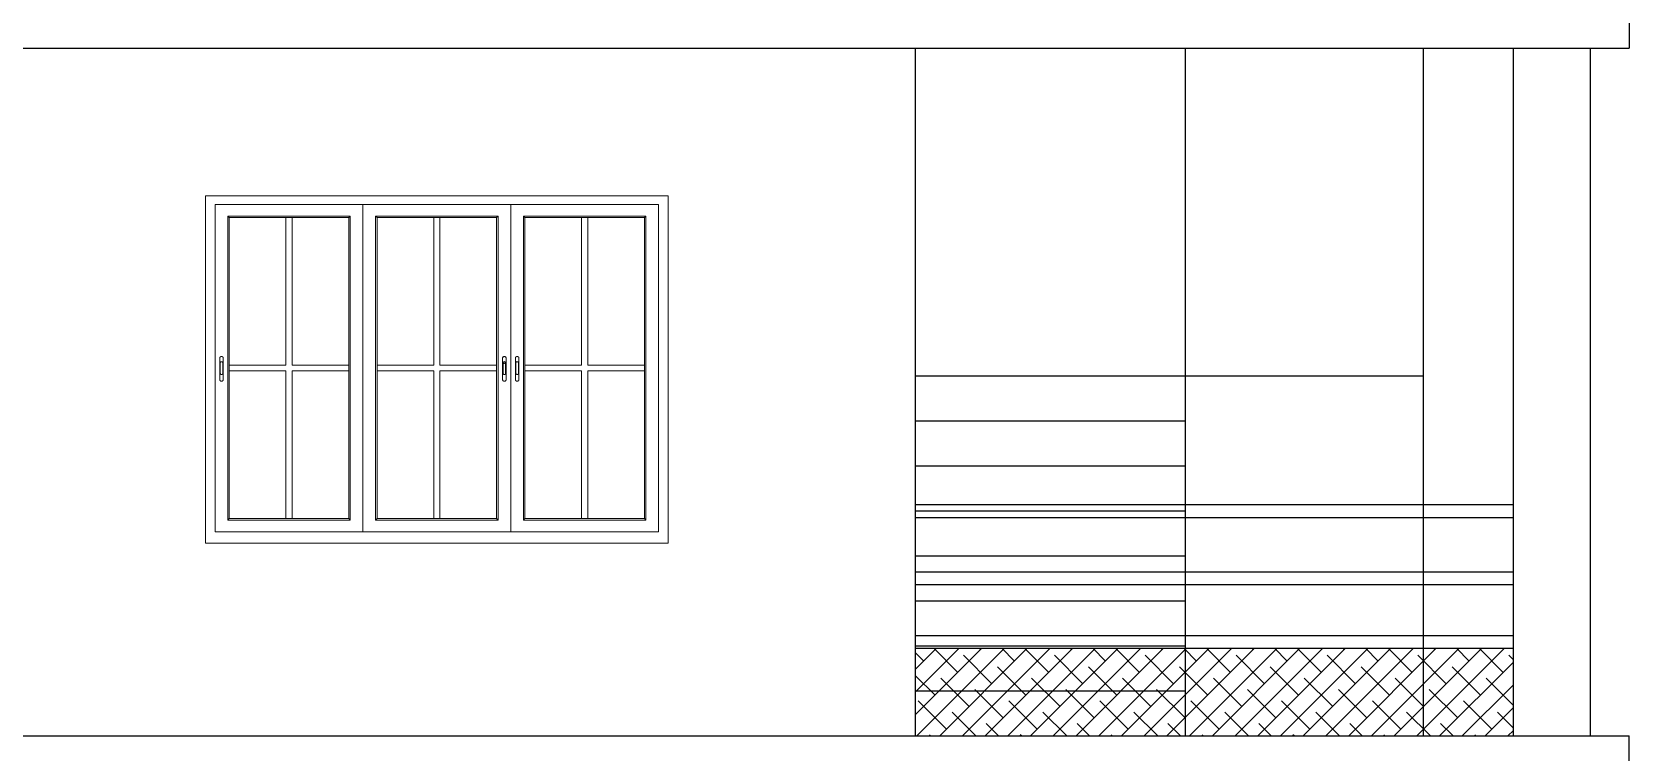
# Model space of a CAD drawing. Header units: inches. Extents: x -10117506 to -5032697, y -6529230 to -3254494.
# Drawn here: x -5046328.9 to -5046080.4, y -3258598.5 to -3258486.5 of the extents above; entities that cross this region are included whole.
import ezdxf

# ---------------------------------------------------------------- set-up
doc = ezdxf.new("R2010")
doc.units = ezdxf.units.IN
doc.header["$LTSCALE"] = 2
doc.header["$MEASUREMENT"] = 0
doc.layers.get('0').update_dxf_attribs({"linetype": 'CONTINUOUS'})
doc.layers.add('window', color=4, linetype='CONTINUOUS', lineweight=13)

msp = doc.modelspace()

# ---------------------------------------------------------------- hatches: boundary and pattern name
at = {"ltscale": 0.5}
h = msp.add_hatch(dxfattribs=at)
h.set_pattern_fill('ANSI38', color=256, scale=20, style=0)
h.set_pattern_definition([(45, (12237.8225, 5963.2494), (-1.767766953, 1.767766953), []), (135, (12237.8225, 5963.2494), (-5.3033008589, 1.767766953), [6.25, -3.75])])
h.paths.add_polyline_path([(-5046098.44, -3258596.01), (-5046098.44, -3258582.38), (-5046112.44, -3258582.38), (-5046112.44, -3258596.01)])
h.paths.add_polyline_path([(-5046112.44, -3258596.01), (-5046112.44, -3258582.38), (-5046149.44, -3258582.38), (-5046149.44, -3258596.01)])
h.paths.add_polyline_path([(-5046149.44, -3258589.01), (-5046149.44, -3258582.38), (-5046191.44, -3258582.38), (-5046191.44, -3258589.01)])
h.paths.add_polyline_path([(-5046149.44, -3258596.01), (-5046149.44, -3258589.01), (-5046191.44, -3258589.01), (-5046191.44, -3258596.01)])

# ---------------------------------------------------------------- linework, layer by layer
for p, q in [((-5046080.44, -3258484.01), (-5046080.44, -3258489.01)), ((-5046537.34, -3258489.01), (-5046093.44, -3258489.01)), ((-5046191.44, -3258596.01), (-5046191.44, -3258489.01)), ((-5046149.44, -3258596.01), (-5046149.44, -3258489.01)), ((-5046112.44, -3258596.01), (-5046112.44, -3258489.01)), ((-5046098.44, -3258596.01), (-5046098.44, -3258489.01)), ((-5046093.44, -3258489.01), (-5046080.44, -3258489.01)), ((-5046086.44, -3258596.01), (-5046086.44, -3258489.01)), ((-5046086.44, -3258596.01), (-5046086.44, -3258489.01)), ((-5046191.44, -3258540.01), (-5046149.44, -3258540.01)), ((-5046149.44, -3258540.01), (-5046112.44, -3258540.01)), ((-5046191.44, -3258547.01), (-5046149.44, -3258547.01)), ((-5046191.44, -3258554.01), (-5046149.44, -3258554.01)), ((-5046191.44, -3258560.01), (-5046098.44, -3258560.01)), ((-5046191.44, -3258560.01), (-5046098.44, -3258560.01)), ((-5046098.44, -3258596.01), (-5046098.44, -3258560.01)), ((-5046191.44, -3258561.01), (-5046149.44, -3258561.01)), ((-5046191.44, -3258562.01), (-5046098.44, -3258562.01)), ((-5046191.44, -3258568.01), (-5046149.44, -3258568.01)), ((-5046191.44, -3258570.47), (-5046098.44, -3258570.47)), ((-5046191.44, -3258572.47), (-5046098.44, -3258572.47)), ((-5046191.44, -3258575.01), (-5046149.44, -3258575.01)), ((-5046191.44, -3258580.38), (-5046098.44, -3258580.38)), ((-5046191.44, -3258582.01), (-5046149.44, -3258582.01)), ((-5046191.44, -3258582.38), (-5046098.44, -3258582.38)), ((-5046191.44, -3258589.01), (-5046149.44, -3258589.01)), ((-5046537.34, -3258596.01), (-5046093.44, -3258596.01)), ((-5046093.44, -3258596.01), (-5046080.44, -3258596.01)), ((-5046080.44, -3258601.01), (-5046080.44, -3258596.01))]:
    msp.add_line(p, q, dxfattribs=at)
at = {"layer": 'window'}
for p, q in [((-5046301.94, -3258566.01), (-5046301.94, -3258512.01)), ((-5046229.94, -3258512.01), (-5046301.94, -3258512.01)), ((-5046300.44, -3258564.24), (-5046300.44, -3258513.35)), ((-5046231.44, -3258513.35), (-5046300.44, -3258513.35)), ((-5046277.44, -3258513.35), (-5046277.44, -3258564.24)), ((-5046254.44, -3258513.35), (-5046254.44, -3258564.24)), ((-5046231.44, -3258513.35), (-5046231.44, -3258564.24)), ((-5046229.94, -3258566.01), (-5046229.94, -3258512.01)), ((-5046298.48, -3258562.44), (-5046298.48, -3258515.15)), ((-5046298.48, -3258515.15), (-5046279.4, -3258515.15)), ((-5046298.23, -3258515.37), (-5046298.48, -3258515.15)), ((-5046298.23, -3258562.21), (-5046298.23, -3258515.37)), ((-5046279.65, -3258515.37), (-5046298.23, -3258515.37)), ((-5046289.43, -3258515.37), (-5046289.43, -3258538.34)), ((-5046288.45, -3258515.37), (-5046288.45, -3258538.34)), ((-5046279.65, -3258515.37), (-5046279.4, -3258515.15)), ((-5046279.65, -3258515.37), (-5046279.65, -3258562.21)), ((-5046279.4, -3258515.15), (-5046279.4, -3258562.44)), ((-5046256.4, -3258515.15), (-5046275.48, -3258515.15)), ((-5046275.48, -3258515.15), (-5046275.48, -3258562.44)), ((-5046275.23, -3258515.37), (-5046275.48, -3258515.15)), ((-5046275.23, -3258515.37), (-5046275.23, -3258562.21)), ((-5046275.23, -3258515.37), (-5046256.65, -3258515.37)), ((-5046266.43, -3258515.37), (-5046266.43, -3258538.34)), ((-5046265.45, -3258515.37), (-5046265.45, -3258538.34)), ((-5046256.65, -3258515.37), (-5046256.4, -3258515.15)), ((-5046256.65, -3258562.21), (-5046256.65, -3258515.37)), ((-5046256.4, -3258562.44), (-5046256.4, -3258515.15)), ((-5046252.48, -3258562.44), (-5046252.48, -3258515.15)), ((-5046252.48, -3258515.15), (-5046233.4, -3258515.15)), ((-5046252.23, -3258515.37), (-5046252.48, -3258515.15)), ((-5046252.23, -3258562.21), (-5046252.23, -3258515.37)), ((-5046233.65, -3258515.37), (-5046252.23, -3258515.37)), ((-5046243.43, -3258515.37), (-5046243.43, -3258538.34)), ((-5046242.45, -3258515.37), (-5046242.45, -3258538.34)), ((-5046233.65, -3258515.37), (-5046233.4, -3258515.15)), ((-5046233.65, -3258515.37), (-5046233.65, -3258562.21)), ((-5046233.4, -3258515.15), (-5046233.4, -3258562.44)), ((-5046299.71, -3258537.19), (-5046299.7, -3258537.16)), ((-5046299.71, -3258537.22), (-5046299.7, -3258537.16)), ((-5046299.71, -3258537.22), (-5046299.71, -3258537.19)), ((-5046299.71, -3258540.62), (-5046299.71, -3258537.22)), ((-5046299.7, -3258537.16), (-5046299.68, -3258537.12)), ((-5046299.68, -3258537.12), (-5046299.66, -3258537.09)), ((-5046299.63, -3258537.07), (-5046299.66, -3258537.09)), ((-5046299.6, -3258537.05), (-5046299.63, -3258537.07)), ((-5046299.62, -3258537.92), (-5046299.63, -3258537.94)), ((-5046299.63, -3258537.94), (-5046299.63, -3258539.65)), ((-5046299.61, -3258537.88), (-5046299.62, -3258537.9)), ((-5046299.62, -3258537.9), (-5046299.62, -3258537.92)), ((-5046299.59, -3258537.86), (-5046299.61, -3258537.88)), ((-5046299.6, -3258537.05), (-5046299.57, -3258537.03)), ((-5046299.57, -3258537.84), (-5046299.59, -3258537.86)), ((-5046299.53, -3258537.01), (-5046299.57, -3258537.03)), ((-5046299.55, -3258537.82), (-5046299.57, -3258537.84)), ((-5046299.53, -3258537.81), (-5046299.55, -3258537.82)), ((-5046299.49, -3258537.01), (-5046299.53, -3258537.01)), ((-5046299.5, -3258537.8), (-5046299.53, -3258537.81)), ((-5046299.47, -3258537.8), (-5046299.5, -3258537.8)), ((-5046299.44, -3258537), (-5046299.49, -3258537.01)), ((-5046299.44, -3258537.79), (-5046299.47, -3258537.8)), ((-5046299.4, -3258537.01), (-5046299.44, -3258537)), ((-5046299.42, -3258537.8), (-5046299.44, -3258537.79)), ((-5046299.39, -3258537.8), (-5046299.42, -3258537.8)), ((-5046299.4, -3258537.01), (-5046299.36, -3258537.01)), ((-5046299.36, -3258537.81), (-5046299.39, -3258537.8)), ((-5046299.36, -3258537.01), (-5046299.32, -3258537.03)), ((-5046299.34, -3258537.82), (-5046299.36, -3258537.81)), ((-5046299.32, -3258537.84), (-5046299.34, -3258537.82)), ((-5046299.32, -3258537.03), (-5046299.29, -3258537.05)), ((-5046299.3, -3258537.86), (-5046299.32, -3258537.84)), ((-5046299.28, -3258537.88), (-5046299.3, -3258537.86)), ((-5046299.29, -3258537.05), (-5046299.25, -3258537.07)), ((-5046299.27, -3258537.9), (-5046299.28, -3258537.88)), ((-5046299.26, -3258537.92), (-5046299.27, -3258537.9)), ((-5046299.26, -3258537.94), (-5046299.26, -3258537.92)), ((-5046299.26, -3258539.65), (-5046299.26, -3258537.94)), ((-5046299.25, -3258537.07), (-5046299.23, -3258537.09)), ((-5046299.2, -3258537.12), (-5046299.23, -3258537.09)), ((-5046299.19, -3258537.16), (-5046299.2, -3258537.12)), ((-5046299.18, -3258537.19), (-5046299.19, -3258537.16)), ((-5046299.18, -3258537.19), (-5046299.17, -3258537.22)), ((-5046299.17, -3258537.22), (-5046299.17, -3258540.62)), ((-5046255.69, -3258537.16), (-5046255.7, -3258537.19)), ((-5046255.7, -3258537.19), (-5046255.7, -3258537.22)), ((-5046255.7, -3258537.22), (-5046255.7, -3258540.62)), ((-5046255.68, -3258537.12), (-5046255.69, -3258537.16)), ((-5046255.65, -3258537.09), (-5046255.68, -3258537.12)), ((-5046255.63, -3258537.07), (-5046255.65, -3258537.09)), ((-5046255.59, -3258537.05), (-5046255.63, -3258537.07)), ((-5046255.62, -3258537.94), (-5046255.61, -3258537.92)), ((-5046255.62, -3258538.19), (-5046255.62, -3258537.94)), ((-5046255.62, -3258538.19), (-5046255.61, -3258538.17)), ((-5046255.62, -3258539.65), (-5046255.62, -3258538.19)), ((-5046255.61, -3258537.9), (-5046255.6, -3258537.88)), ((-5046255.61, -3258537.92), (-5046255.61, -3258537.9)), ((-5046255.61, -3258538.15), (-5046255.6, -3258538.12)), ((-5046255.61, -3258538.17), (-5046255.61, -3258538.15)), ((-5046255.6, -3258537.88), (-5046255.58, -3258537.86)), ((-5046255.6, -3258538.12), (-5046255.58, -3258538.1)), ((-5046255.56, -3258537.03), (-5046255.59, -3258537.05)), ((-5046255.58, -3258537.86), (-5046255.56, -3258537.84)), ((-5046255.58, -3258538.1), (-5046255.56, -3258538.09)), ((-5046255.52, -3258537.01), (-5046255.56, -3258537.03)), ((-5046255.56, -3258537.84), (-5046255.54, -3258537.82)), ((-5046255.56, -3258538.09), (-5046255.54, -3258538.07)), ((-5046255.54, -3258537.82), (-5046255.52, -3258537.81)), ((-5046255.54, -3258538.07), (-5046255.52, -3258538.06)), ((-5046255.48, -3258537.01), (-5046255.52, -3258537.01)), ((-5046255.52, -3258537.81), (-5046255.49, -3258537.8)), ((-5046255.52, -3258538.06), (-5046255.49, -3258538.05)), ((-5046255.49, -3258537.8), (-5046255.46, -3258537.8)), ((-5046255.49, -3258538.05), (-5046255.46, -3258538.05)), ((-5046255.43, -3258537), (-5046255.48, -3258537.01)), ((-5046255.46, -3258537.8), (-5046255.43, -3258537.79)), ((-5046255.46, -3258538.05), (-5046255.43, -3258538.04)), ((-5046255.39, -3258537.01), (-5046255.43, -3258537)), ((-5046255.43, -3258537.79), (-5046255.41, -3258537.8)), ((-5046255.43, -3258538.04), (-5046255.41, -3258538.05)), ((-5046255.41, -3258537.8), (-5046255.38, -3258537.8)), ((-5046255.41, -3258538.05), (-5046255.38, -3258538.05)), ((-5046255.35, -3258537.01), (-5046255.39, -3258537.01)), ((-5046255.38, -3258537.8), (-5046255.35, -3258537.81)), ((-5046255.38, -3258538.05), (-5046255.35, -3258538.06)), ((-5046255.31, -3258537.03), (-5046255.35, -3258537.01)), ((-5046255.35, -3258537.81), (-5046255.33, -3258537.82)), ((-5046255.35, -3258538.06), (-5046255.33, -3258538.07)), ((-5046255.33, -3258537.82), (-5046255.31, -3258537.84)), ((-5046255.33, -3258538.07), (-5046255.31, -3258538.09)), ((-5046255.28, -3258537.05), (-5046255.31, -3258537.03)), ((-5046255.31, -3258537.84), (-5046255.29, -3258537.86)), ((-5046255.31, -3258538.09), (-5046255.29, -3258538.1)), ((-5046255.29, -3258537.86), (-5046255.27, -3258537.88)), ((-5046255.29, -3258538.1), (-5046255.27, -3258538.12)), ((-5046255.24, -3258537.07), (-5046255.28, -3258537.05)), ((-5046255.27, -3258537.88), (-5046255.26, -3258537.9)), ((-5046255.27, -3258538.12), (-5046255.26, -3258538.15)), ((-5046255.26, -3258537.9), (-5046255.26, -3258537.92)), ((-5046255.26, -3258537.92), (-5046255.25, -3258537.94)), ((-5046255.26, -3258538.15), (-5046255.26, -3258538.17)), ((-5046255.26, -3258538.17), (-5046255.25, -3258538.19)), ((-5046255.25, -3258539.65), (-5046255.25, -3258537.94)), ((-5046255.22, -3258537.09), (-5046255.24, -3258537.07)), ((-5046255.19, -3258537.12), (-5046255.22, -3258537.09)), ((-5046255.18, -3258537.16), (-5046255.19, -3258537.12)), ((-5046255.17, -3258537.19), (-5046255.18, -3258537.16)), ((-5046255.16, -3258537.22), (-5046255.18, -3258537.16)), ((-5046255.16, -3258537.22), (-5046255.17, -3258537.19)), ((-5046255.16, -3258540.62), (-5046255.16, -3258537.22)), ((-5046253.71, -3258537.19), (-5046253.7, -3258537.16)), ((-5046253.71, -3258537.22), (-5046253.7, -3258537.16)), ((-5046253.71, -3258537.22), (-5046253.71, -3258537.19)), ((-5046253.71, -3258540.62), (-5046253.71, -3258537.22)), ((-5046253.7, -3258537.16), (-5046253.68, -3258537.12)), ((-5046253.68, -3258537.12), (-5046253.66, -3258537.09)), ((-5046253.63, -3258537.07), (-5046253.66, -3258537.09)), ((-5046253.6, -3258537.05), (-5046253.63, -3258537.07)), ((-5046253.62, -3258537.92), (-5046253.63, -3258537.94)), ((-5046253.63, -3258537.94), (-5046253.63, -3258539.65)), ((-5046253.61, -3258537.88), (-5046253.62, -3258537.9)), ((-5046253.62, -3258537.9), (-5046253.62, -3258537.92)), ((-5046253.59, -3258537.86), (-5046253.61, -3258537.88)), ((-5046253.6, -3258537.05), (-5046253.57, -3258537.03)), ((-5046253.57, -3258537.84), (-5046253.59, -3258537.86)), ((-5046253.53, -3258537.01), (-5046253.57, -3258537.03)), ((-5046253.55, -3258537.82), (-5046253.57, -3258537.84)), ((-5046253.53, -3258537.81), (-5046253.55, -3258537.82)), ((-5046253.49, -3258537.01), (-5046253.53, -3258537.01)), ((-5046253.5, -3258537.8), (-5046253.53, -3258537.81)), ((-5046253.47, -3258537.8), (-5046253.5, -3258537.8)), ((-5046253.44, -3258537), (-5046253.49, -3258537.01)), ((-5046253.44, -3258537.79), (-5046253.47, -3258537.8)), ((-5046253.4, -3258537.01), (-5046253.44, -3258537)), ((-5046253.42, -3258537.8), (-5046253.44, -3258537.79)), ((-5046253.39, -3258537.8), (-5046253.42, -3258537.8)), ((-5046253.4, -3258537.01), (-5046253.36, -3258537.01)), ((-5046253.36, -3258537.81), (-5046253.39, -3258537.8)), ((-5046253.36, -3258537.01), (-5046253.32, -3258537.03)), ((-5046253.34, -3258537.82), (-5046253.36, -3258537.81)), ((-5046253.32, -3258537.84), (-5046253.34, -3258537.82)), ((-5046253.32, -3258537.03), (-5046253.29, -3258537.05)), ((-5046253.3, -3258537.86), (-5046253.32, -3258537.84)), ((-5046253.28, -3258537.88), (-5046253.3, -3258537.86)), ((-5046253.29, -3258537.05), (-5046253.25, -3258537.07)), ((-5046253.27, -3258537.9), (-5046253.28, -3258537.88)), ((-5046253.26, -3258537.92), (-5046253.27, -3258537.9)), ((-5046253.26, -3258537.94), (-5046253.26, -3258537.92)), ((-5046253.26, -3258539.65), (-5046253.26, -3258537.94)), ((-5046253.25, -3258537.07), (-5046253.23, -3258537.09)), ((-5046253.2, -3258537.12), (-5046253.23, -3258537.09)), ((-5046253.19, -3258537.16), (-5046253.2, -3258537.12)), ((-5046253.18, -3258537.19), (-5046253.19, -3258537.16)), ((-5046253.18, -3258537.19), (-5046253.17, -3258537.22)), ((-5046253.17, -3258537.22), (-5046253.17, -3258540.62)), ((-5046299.71, -3258540.65), (-5046299.71, -3258540.62)), ((-5046299.7, -3258540.68), (-5046299.71, -3258540.65)), ((-5046299.7, -3258540.68), (-5046299.68, -3258540.72)), ((-5046299.68, -3258540.72), (-5046299.66, -3258540.75)), ((-5046299.62, -3258539.67), (-5046299.63, -3258539.65)), ((-5046299.62, -3258539.7), (-5046299.62, -3258539.67)), ((-5046299.61, -3258539.72), (-5046299.62, -3258539.7)), ((-5046299.59, -3258539.74), (-5046299.61, -3258539.72)), ((-5046299.57, -3258539.76), (-5046299.59, -3258539.74)), ((-5046299.55, -3258539.77), (-5046299.57, -3258539.76)), ((-5046299.53, -3258539.78), (-5046299.55, -3258539.77)), ((-5046299.5, -3258539.79), (-5046299.53, -3258539.78)), ((-5046299.47, -3258539.8), (-5046299.5, -3258539.79)), ((-5046299.44, -3258539.8), (-5046299.47, -3258539.8)), ((-5046299.42, -3258539.8), (-5046299.44, -3258539.8)), ((-5046299.39, -3258539.79), (-5046299.42, -3258539.8)), ((-5046299.36, -3258539.78), (-5046299.39, -3258539.79)), ((-5046299.34, -3258539.77), (-5046299.36, -3258539.78)), ((-5046299.32, -3258539.76), (-5046299.34, -3258539.77)), ((-5046299.3, -3258539.74), (-5046299.32, -3258539.76)), ((-5046299.28, -3258539.72), (-5046299.3, -3258539.74)), ((-5046299.27, -3258539.7), (-5046299.28, -3258539.72)), ((-5046299.26, -3258539.67), (-5046299.27, -3258539.7)), ((-5046299.26, -3258539.65), (-5046299.26, -3258539.67)), ((-5046299.23, -3258540.75), (-5046299.2, -3258540.72)), ((-5046299.19, -3258540.68), (-5046299.2, -3258540.72)), ((-5046299.17, -3258540.62), (-5046299.19, -3258540.68)), ((-5046299.18, -3258540.65), (-5046299.19, -3258540.68)), ((-5046299.18, -3258540.65), (-5046299.17, -3258540.62)), ((-5046298.23, -3258538.34), (-5046289.43, -3258538.34)), ((-5046298.23, -3258539.24), (-5046289.43, -3258539.24)), ((-5046289.43, -3258539.24), (-5046289.43, -3258562.21)), ((-5046288.45, -3258538.34), (-5046279.65, -3258538.34)), ((-5046288.45, -3258539.24), (-5046279.65, -3258539.24)), ((-5046288.45, -3258539.24), (-5046288.45, -3258562.21)), ((-5046266.43, -3258538.34), (-5046275.23, -3258538.34)), ((-5046266.43, -3258539.24), (-5046275.23, -3258539.24)), ((-5046266.43, -3258539.24), (-5046266.43, -3258562.21)), ((-5046256.65, -3258538.34), (-5046265.45, -3258538.34)), ((-5046265.45, -3258539.24), (-5046265.45, -3258562.21)), ((-5046256.65, -3258539.24), (-5046265.45, -3258539.24)), ((-5046255.7, -3258540.65), (-5046255.7, -3258540.62)), ((-5046255.7, -3258540.62), (-5046255.69, -3258540.68)), ((-5046255.7, -3258540.65), (-5046255.69, -3258540.68)), ((-5046255.69, -3258540.68), (-5046255.68, -3258540.72)), ((-5046255.68, -3258540.72), (-5046255.65, -3258540.75)), ((-5046255.62, -3258539.65), (-5046255.61, -3258539.67)), ((-5046255.61, -3258539.67), (-5046255.61, -3258539.7)), ((-5046255.61, -3258539.7), (-5046255.6, -3258539.72)), ((-5046255.6, -3258539.72), (-5046255.58, -3258539.74)), ((-5046255.58, -3258539.74), (-5046255.56, -3258539.76)), ((-5046255.56, -3258539.76), (-5046255.54, -3258539.77)), ((-5046255.54, -3258539.77), (-5046255.52, -3258539.78)), ((-5046255.52, -3258539.78), (-5046255.49, -3258539.79)), ((-5046255.49, -3258539.79), (-5046255.46, -3258539.8)), ((-5046255.46, -3258539.8), (-5046255.43, -3258539.8)), ((-5046255.43, -3258539.8), (-5046255.41, -3258539.8)), ((-5046255.41, -3258539.8), (-5046255.38, -3258539.79)), ((-5046255.38, -3258539.79), (-5046255.35, -3258539.78)), ((-5046255.35, -3258539.78), (-5046255.33, -3258539.77)), ((-5046255.33, -3258539.77), (-5046255.31, -3258539.76)), ((-5046255.31, -3258539.76), (-5046255.29, -3258539.74)), ((-5046255.29, -3258539.74), (-5046255.27, -3258539.72)), ((-5046255.27, -3258539.72), (-5046255.26, -3258539.7)), ((-5046255.26, -3258539.67), (-5046255.25, -3258539.65)), ((-5046255.26, -3258539.7), (-5046255.26, -3258539.67)), ((-5046255.22, -3258540.75), (-5046255.19, -3258540.72)), ((-5046255.19, -3258540.72), (-5046255.18, -3258540.68)), ((-5046255.18, -3258540.68), (-5046255.17, -3258540.65)), ((-5046255.17, -3258540.65), (-5046255.16, -3258540.62)), ((-5046253.71, -3258540.65), (-5046253.71, -3258540.62)), ((-5046253.7, -3258540.68), (-5046253.71, -3258540.65)), ((-5046253.7, -3258540.68), (-5046253.68, -3258540.72)), ((-5046253.68, -3258540.72), (-5046253.66, -3258540.75)), ((-5046253.62, -3258539.67), (-5046253.63, -3258539.65)), ((-5046253.62, -3258539.7), (-5046253.62, -3258539.67)), ((-5046253.61, -3258539.72), (-5046253.62, -3258539.7)), ((-5046253.59, -3258539.74), (-5046253.61, -3258539.72)), ((-5046253.57, -3258539.76), (-5046253.59, -3258539.74)), ((-5046253.55, -3258539.77), (-5046253.57, -3258539.76)), ((-5046253.53, -3258539.78), (-5046253.55, -3258539.77)), ((-5046253.5, -3258539.79), (-5046253.53, -3258539.78)), ((-5046253.47, -3258539.8), (-5046253.5, -3258539.79)), ((-5046253.44, -3258539.8), (-5046253.47, -3258539.8)), ((-5046253.42, -3258539.8), (-5046253.44, -3258539.8)), ((-5046253.39, -3258539.79), (-5046253.42, -3258539.8)), ((-5046253.36, -3258539.78), (-5046253.39, -3258539.79)), ((-5046253.34, -3258539.77), (-5046253.36, -3258539.78)), ((-5046253.32, -3258539.76), (-5046253.34, -3258539.77)), ((-5046253.3, -3258539.74), (-5046253.32, -3258539.76)), ((-5046253.28, -3258539.72), (-5046253.3, -3258539.74)), ((-5046253.27, -3258539.7), (-5046253.28, -3258539.72)), ((-5046253.26, -3258539.67), (-5046253.27, -3258539.7)), ((-5046253.26, -3258539.65), (-5046253.26, -3258539.67)), ((-5046253.23, -3258540.75), (-5046253.2, -3258540.72)), ((-5046253.19, -3258540.68), (-5046253.2, -3258540.72)), ((-5046253.17, -3258540.62), (-5046253.19, -3258540.68)), ((-5046253.18, -3258540.65), (-5046253.19, -3258540.68)), ((-5046253.18, -3258540.65), (-5046253.17, -3258540.62)), ((-5046252.23, -3258538.34), (-5046243.43, -3258538.34)), ((-5046252.23, -3258539.24), (-5046243.43, -3258539.24)), ((-5046243.43, -3258539.24), (-5046243.43, -3258562.21)), ((-5046242.45, -3258538.34), (-5046233.65, -3258538.34)), ((-5046242.45, -3258539.24), (-5046233.65, -3258539.24)), ((-5046242.45, -3258539.24), (-5046242.45, -3258562.21)), ((-5046299.66, -3258540.75), (-5046299.63, -3258540.77)), ((-5046299.6, -3258540.79), (-5046299.63, -3258540.77)), ((-5046299.57, -3258540.81), (-5046299.6, -3258540.79)), ((-5046299.57, -3258540.81), (-5046299.53, -3258540.83)), ((-5046299.49, -3258540.83), (-5046299.53, -3258540.83)), ((-5046299.44, -3258540.84), (-5046299.49, -3258540.83)), ((-5046299.44, -3258540.84), (-5046299.4, -3258540.83)), ((-5046299.4, -3258540.83), (-5046299.36, -3258540.83)), ((-5046299.32, -3258540.81), (-5046299.36, -3258540.83)), ((-5046299.29, -3258540.79), (-5046299.32, -3258540.81)), ((-5046299.29, -3258540.79), (-5046299.25, -3258540.77)), ((-5046299.25, -3258540.77), (-5046299.23, -3258540.75)), ((-5046255.65, -3258540.75), (-5046255.63, -3258540.77)), ((-5046255.63, -3258540.77), (-5046255.59, -3258540.79)), ((-5046255.59, -3258540.79), (-5046255.56, -3258540.81)), ((-5046255.56, -3258540.81), (-5046255.52, -3258540.83)), ((-5046255.52, -3258540.83), (-5046255.48, -3258540.83)), ((-5046255.48, -3258540.83), (-5046255.43, -3258540.84)), ((-5046255.43, -3258540.84), (-5046255.39, -3258540.83)), ((-5046255.39, -3258540.83), (-5046255.35, -3258540.83)), ((-5046255.35, -3258540.83), (-5046255.31, -3258540.81)), ((-5046255.31, -3258540.81), (-5046255.28, -3258540.79)), ((-5046255.28, -3258540.79), (-5046255.24, -3258540.77)), ((-5046255.24, -3258540.77), (-5046255.22, -3258540.75)), ((-5046253.66, -3258540.75), (-5046253.63, -3258540.77)), ((-5046253.6, -3258540.79), (-5046253.63, -3258540.77)), ((-5046253.57, -3258540.81), (-5046253.6, -3258540.79)), ((-5046253.57, -3258540.81), (-5046253.53, -3258540.83)), ((-5046253.49, -3258540.83), (-5046253.53, -3258540.83)), ((-5046253.44, -3258540.84), (-5046253.49, -3258540.83)), ((-5046253.44, -3258540.84), (-5046253.4, -3258540.83)), ((-5046253.4, -3258540.83), (-5046253.36, -3258540.83)), ((-5046253.32, -3258540.81), (-5046253.36, -3258540.83)), ((-5046253.29, -3258540.79), (-5046253.32, -3258540.81)), ((-5046253.29, -3258540.79), (-5046253.25, -3258540.77)), ((-5046253.25, -3258540.77), (-5046253.23, -3258540.75)), ((-5046298.48, -3258562.44), (-5046298.23, -3258562.21)), ((-5046279.4, -3258562.44), (-5046298.48, -3258562.44)), ((-5046279.65, -3258562.21), (-5046298.23, -3258562.21)), ((-5046279.65, -3258562.21), (-5046279.4, -3258562.44)), ((-5046275.23, -3258562.21), (-5046275.48, -3258562.44)), ((-5046275.48, -3258562.44), (-5046256.4, -3258562.44)), ((-5046275.23, -3258562.21), (-5046256.65, -3258562.21)), ((-5046256.4, -3258562.44), (-5046256.65, -3258562.21)), ((-5046252.48, -3258562.44), (-5046252.23, -3258562.21)), ((-5046233.4, -3258562.44), (-5046252.48, -3258562.44)), ((-5046233.65, -3258562.21), (-5046252.23, -3258562.21)), ((-5046233.65, -3258562.21), (-5046233.4, -3258562.44)), ((-5046300.44, -3258564.24), (-5046277.44, -3258564.24)), ((-5046254.44, -3258564.24), (-5046277.44, -3258564.24)), ((-5046254.44, -3258564.24), (-5046231.44, -3258564.24)), ((-5046229.94, -3258566.01), (-5046301.94, -3258566.01))]:
    msp.add_line(p, q, dxfattribs=at)

doc.saveas('drawing.dxf')
